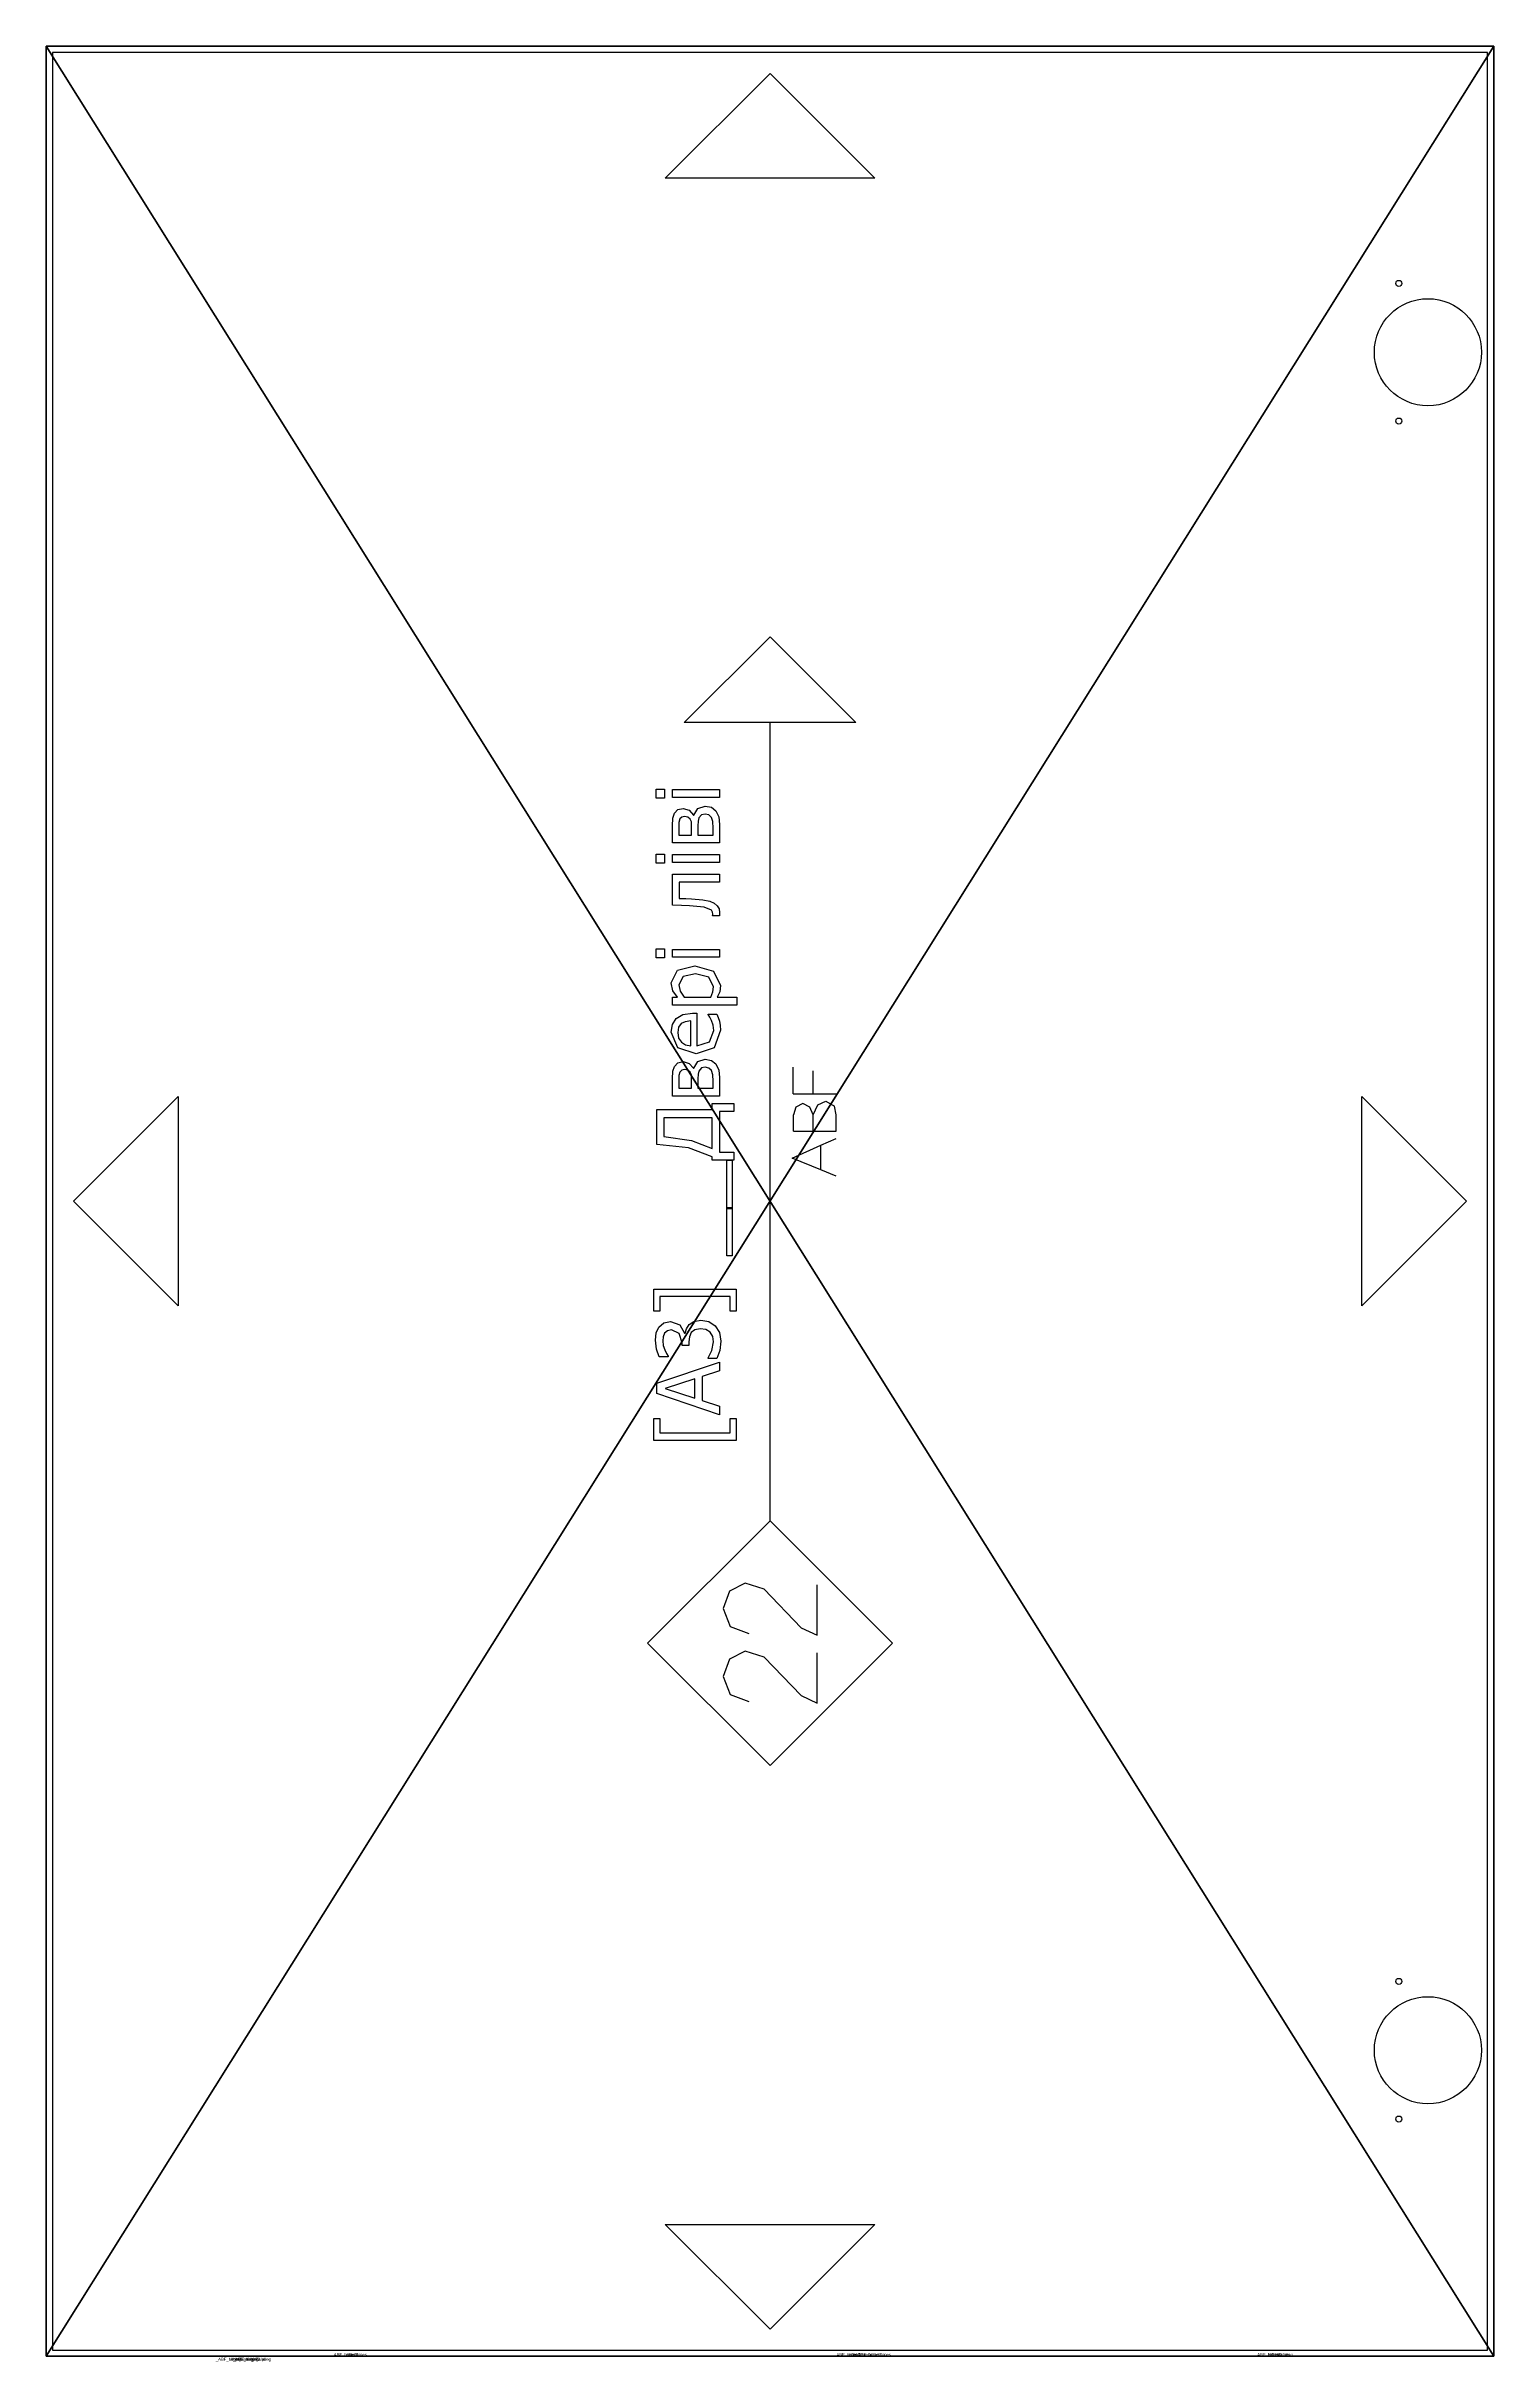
# Model space of a CAD drawing. Header units: millimetres. Extents: x -45532 to 18, y -11338 to 4436.
# Drawn here: x -7888 to -7415, y -2 to 755 of the extents above; entities that cross this region are included whole.
import ezdxf

# ---------------------------------------------------------------- set-up
doc = ezdxf.new("R2010")
doc.units = ezdxf.units.MM
doc.header["$LTSCALE"] = 25.4
doc.layers.get('0').update_dxf_attribs({"true_color": 0xffffff})
for name, color, linetype, true_color in [('ABF_cuttingLines', 134, 'Continuous', 0x009987), ('ABF_edgeBanding', 252, 'Continuous', 0x777799), ('ABF_Label', 190, 'Continuous', 0x9900ff), ('DEPTH13-ARTICLE96053', 36, 'Continuous', 0x664400), ('DEPTH3.0-ARTICLE46331', 134, 'Continuous', 0x009987)]:
    doc.layers.add(name, color=color, linetype=linetype, true_color=true_color)

# ---------------------------------------------------------------- blocks, each defined once
blk = doc.blocks.new('Group372#1')
at = {"layer": 'DEPTH13-ARTICLE96053', "color": 0}
blk.add_circle((21.5, 0), 17.5, dxfattribs=at)
at = {"layer": 'DEPTH3.0-ARTICLE46331', "color": 0}
for centre in [(31, 22.5), (31, -22.5)]:
    blk.add_circle(centre, 1, dxfattribs=at)
blk = doc.blocks.new('Group374#1')
at = {"layer": 'DEPTH13-ARTICLE96053', "color": 0}
blk.add_circle((21.5, 0), 17.5, dxfattribs=at)
at = {"layer": 'DEPTH3.0-ARTICLE46331', "color": 0}
for centre in [(31, 22.5), (31, -22.5)]:
    blk.add_circle(centre, 1, dxfattribs=at)
blk = doc.blocks.new('Group1098#1')
blk = doc.blocks.new('Group1716#1')
blk = doc.blocks.new('Group1717#1')
blk = doc.blocks.new('_____#84')
at = {"color": 0}
ref = blk.add_blockref('Group374#1', (894.95, 656.5, 18), dxfattribs=dict(at, rotation=180))
ref.add_attrib('Skp_GroupInstanceName', '_ABF_hingeCup', (0, 0), dxfattribs={"height": 1})
ref = blk.add_blockref('Group372#1', (894.95, 101.5, 18), dxfattribs=dict(at, rotation=180))
ref.add_attrib('Skp_GroupInstanceName', '_ABF_hingeCup', (0, 0), dxfattribs={"height": 1})
at = {"layer": 'ABF_cuttingLines', "color": 0}
ref = blk.add_blockref('Group1716#1', (0, 0, 18), dxfattribs=at)
ref.add_attrib('Skp_GroupInstanceName', '_ABF_cuttingLines', (0, 0), dxfattribs={"layer": '0', "height": 1})
at = {"layer": 'ABF_edgeBanding', "color": 0}
ref = blk.add_blockref('Group1717#1', (0, 0, 18), dxfattribs=at)
ref.add_attrib('Skp_GroupInstanceName', '_ABF_edgeBanding', (0, 0), dxfattribs={"layer": '0', "height": 1})
at = {"layer": 'ABF_Label', "color": 0}
ref = blk.add_blockref('Group1098#1', (658.45, 379, 18), dxfattribs=dict(at, xscale=1.574803149606299, yscale=1.574803149606299, rotation=90))
ref.add_attrib('Skp_GroupInstanceName', '_ABF_Label', (0, 0), dxfattribs={"layer": '0', "height": 1})
blk = doc.blocks.new('Group1145#1')
at = {"layer": 'ABF_Label', "color": 0}
for p, q in [((-49.64, 7.03), (-49.64, 24.09)), ((-49.64, 24.09), (-45.08, 24.09)), ((-45.08, 24.09), (-45.08, 22.84)), ((-22.82, 22.84), (-22.82, 24.09)), ((-22.82, 24.09), (-18.26, 24.09)), ((-18.26, 24.09), (-18.26, 7.03)), ((-45.08, 22.84), (-48.1, 22.84)), ((-48.1, 22.84), (-48.1, 8.29)), ((-44.31, 10.47), (-39.91, 23.51)), ((-38.89, 21.74), (-40.89, 15.59)), ((-39.91, 23.51), (-37.78, 23.51)), ((-36.87, 15.59), (-38.89, 21.74)), ((-37.78, 23.51), (-33.38, 10.47)), ((-32.26, 22.97), (-30.71, 23.53)), ((-32.26, 21.13), (-32.26, 22.97)), ((-32.15, 21.13), (-32.26, 21.13)), ((-31.6, 21.48), (-32.15, 21.13)), ((-30.87, 21.85), (-31.6, 21.48)), ((-29.94, 22.15), (-30.87, 21.85)), ((-30.71, 23.53), (-28.85, 23.78)), ((-28.99, 22.26), (-29.94, 22.15)), ((-28.13, 22.18), (-28.99, 22.26)), ((-28.85, 23.78), (-27.3, 23.6)), ((-27.4, 21.86), (-28.13, 22.18)), ((-27.45, 18.82), (-26.71, 20.45)), ((-26.91, 21.3), (-27.4, 21.86)), ((-27.3, 23.6), (-26.11, 23.04)), ((-26.71, 20.45), (-26.91, 21.3)), ((-26.11, 23.04), (-25.24, 22.03)), ((-24.94, 20.64), (-25.65, 18.74)), ((-25.24, 22.03), (-24.94, 20.64)), ((-19.79, 22.84), (-22.82, 22.84)), ((-19.79, 8.29), (-19.79, 22.84)), ((11.08, 16.9), (11.78, 23.51)), ((11.78, 23.51), (19.06, 23.51)), ((13.41, 22), (12.62, 16.26)), ((17.32, 22), (13.41, 22)), ((17.32, 12.01), (17.32, 22)), ((19.06, 23.51), (19.06, 12.01)), ((21.84, 10.47), (21.84, 20.25)), ((21.84, 20.25), (25.43, 20.25)), ((25.43, 20.25), (27, 20.18)), ((27, 20.18), (27.99, 19.85)), ((27.99, 19.85), (28.75, 19.1)), ((31.82, 19.11), (35.1, 20.52)), ((35.1, 20.52), (36.71, 20.26)), ((36.71, 20.26), (37.93, 19.44)), ((37.93, 19.44), (38.74, 18.06)), ((40.68, 6.86), (40.68, 20.25)), ((40.68, 20.25), (42.33, 20.25)), ((42.33, 20.25), (42.33, 19.23)), ((42.33, 19.23), (43.69, 20.15)), ((43.69, 20.15), (45.33, 20.52)), ((45.33, 20.52), (47.95, 19.19)), ((50.52, 21.89), (50.52, 23.6)), ((50.52, 23.6), (52.39, 23.6)), ((52.39, 21.89), (50.52, 21.89)), ((50.63, 10.47), (50.63, 20.25)), ((50.63, 20.25), (52.28, 20.25)), ((52.28, 20.25), (52.28, 10.47)), ((52.39, 23.6), (52.39, 21.89)), ((61.38, 18.38), (61.43, 20.25)), ((61.43, 20.25), (67.88, 20.25)), ((67.88, 20.25), (67.88, 10.47)), ((70.18, 21.89), (70.18, 23.6)), ((70.18, 23.6), (72.06, 23.6)), ((72.06, 21.89), (70.18, 21.89)), ((70.3, 10.47), (70.3, 20.25)), ((70.3, 20.25), (71.94, 20.25)), ((71.94, 20.25), (71.94, 10.47)), ((72.06, 23.6), (72.06, 21.89)), ((74.36, 10.47), (74.36, 20.25)), ((74.36, 20.25), (77.95, 20.25)), ((77.95, 20.25), (79.53, 20.18)), ((79.53, 20.18), (80.52, 19.85)), ((80.52, 19.85), (81.28, 19.1)), ((83.69, 21.89), (83.69, 23.6)), ((83.69, 23.6), (85.56, 23.6)), ((85.56, 21.89), (83.69, 21.89)), ((83.8, 10.47), (83.8, 20.25)), ((83.8, 20.25), (85.45, 20.25)), ((85.45, 20.25), (85.45, 10.47)), ((85.56, 23.6), (85.56, 21.89)), ((-40.89, 15.59), (-36.87, 15.59)), ((-29.95, 16.81), (-29.95, 18.26)), ((-29.95, 18.26), (-29.38, 18.26)), ((-29.21, 16.81), (-29.95, 16.81)), ((-29.38, 18.26), (-27.45, 18.82)), ((-28.12, 16.71), (-29.21, 16.81)), ((-27.25, 16.34), (-28.12, 16.71)), ((-25.65, 18.74), (-27.35, 17.71)), ((-27.35, 17.71), (-27.35, 17.59)), ((-27.35, 17.59), (-26.47, 17.32)), ((-26.67, 15.63), (-27.25, 16.34)), ((-26.47, 14.46), (-26.67, 15.63)), ((-26.65, 13.29), (-26.47, 14.46)), ((-26.47, 17.32), (-25.6, 16.75)), ((-25.6, 16.75), (-24.94, 15.78)), ((-24.94, 15.78), (-24.69, 14.34)), ((9.25, 12.01), (11.08, 16.9)), ((12.62, 16.26), (10.92, 12.01)), ((25.03, 18.94), (23.46, 18.94)), ((23.46, 18.94), (23.46, 16.26)), ((23.46, 16.26), (25.36, 16.26)), ((25.4, 14.98), (23.46, 14.98)), ((23.46, 14.98), (23.46, 11.78)), ((26.11, 18.91), (25.03, 18.94)), ((25.36, 16.26), (26.21, 16.31)), ((26.37, 14.94), (25.4, 14.98)), ((26.82, 18.71), (26.11, 18.91)), ((26.21, 16.31), (26.78, 16.55)), ((27.03, 14.76), (26.37, 14.94)), ((26.78, 16.55), (27.19, 17.03)), ((27.2, 18.32), (26.82, 18.71)), ((27.66, 14.22), (27.03, 14.76)), ((27.19, 17.03), (27.31, 17.74)), ((27.31, 17.74), (27.2, 18.32)), ((28.61, 16.74), (27.59, 15.88)), ((27.59, 15.88), (27.63, 15.82)), ((27.63, 15.82), (28.97, 15)), ((29, 18), (28.61, 16.74)), ((28.75, 19.1), (29, 18)), ((28.97, 15), (29.51, 13.43)), ((30.57, 15.3), (31.82, 19.11)), ((31.86, 11.56), (30.57, 15.3)), ((32.49, 17.54), (32.24, 16.45)), ((32.24, 16.45), (37.42, 16.45)), ((39.02, 15.19), (32.24, 15.19)), ((32.24, 15.19), (33.1, 12.58)), ((33.05, 18.39), (32.49, 17.54)), ((33.88, 18.97), (33.05, 18.39)), ((35, 19.16), (33.88, 18.97)), ((36.12, 18.97), (35, 19.16)), ((36.86, 18.41), (36.12, 18.97)), ((37.26, 17.6), (36.86, 18.41)), ((37.42, 16.45), (37.26, 17.6)), ((38.74, 18.06), (39.02, 16.08)), ((39.02, 16.08), (39.02, 15.19)), ((43.57, 18.64), (42.33, 17.84)), ((42.33, 17.84), (42.33, 12.3)), ((44.92, 18.95), (43.57, 18.64)), ((46.66, 18.03), (44.92, 18.95)), ((46.48, 12.69), (47.19, 15.43)), ((47.19, 15.43), (46.66, 18.03)), ((48.89, 15.62), (47.72, 11.72)), ((47.95, 19.19), (48.89, 15.62)), ((61.02, 13.68), (61.31, 16.68)), ((61.31, 16.68), (61.38, 18.38)), ((62.76, 16.26), (62.58, 13.95)), ((62.82, 17.47), (62.76, 16.26)), ((62.87, 18.87), (62.82, 17.47)), ((66.23, 18.87), (62.87, 18.87)), ((66.23, 10.47), (66.23, 18.87)), ((77.56, 18.94), (75.99, 18.94)), ((75.99, 18.94), (75.99, 16.26)), ((75.99, 16.26), (77.88, 16.26)), ((77.93, 14.98), (75.99, 14.98)), ((75.99, 14.98), (75.99, 11.78)), ((78.64, 18.91), (77.56, 18.94)), ((77.88, 16.26), (78.74, 16.31)), ((78.9, 14.94), (77.93, 14.98)), ((79.34, 18.71), (78.64, 18.91)), ((78.74, 16.31), (79.3, 16.55)), ((79.55, 14.76), (78.9, 14.94)), ((79.3, 16.55), (79.71, 17.03)), ((79.73, 18.32), (79.34, 18.71)), ((80.19, 14.22), (79.55, 14.76)), ((79.71, 17.03), (79.83, 17.74)), ((79.83, 17.74), (79.73, 18.32)), ((81.14, 16.74), (80.12, 15.88)), ((80.12, 15.88), (80.16, 15.82)), ((80.16, 15.82), (81.49, 15)), ((81.53, 18), (81.14, 16.74)), ((81.28, 19.1), (81.53, 18)), ((81.49, 15), (82.03, 13.43)), ((-98.61, 9.71), (-102.37, 8.3)), ((-95.01, 8.39), (-98.61, 9.71)), ((-84.53, 9.71), (-88.29, 8.3)), ((-80.92, 8.39), (-84.53, 9.71)), ((-42.56, 10.47), (-44.31, 10.47)), ((-41.38, 14.11), (-42.56, 10.47)), ((-36.39, 14.11), (-41.38, 14.11)), ((-35.21, 10.47), (-36.39, 14.11)), ((-33.38, 10.47), (-35.21, 10.47)), ((-32.62, 11), (-32.62, 12.85)), ((-32.62, 12.85), (-32.49, 12.85)), ((-31, 10.43), (-32.62, 11)), ((-32.49, 12.85), (-31.01, 12.08)), ((-31.01, 12.08), (-29.16, 11.71)), ((-29.05, 10.2), (-31, 10.43)), ((-29.16, 11.71), (-28.08, 11.88)), ((-27.22, 10.5), (-29.05, 10.2)), ((-28.08, 11.88), (-27.19, 12.44)), ((-25.85, 11.4), (-27.22, 10.5)), ((-27.19, 12.44), (-26.65, 13.29)), ((-24.99, 12.71), (-25.85, 11.4)), ((-24.69, 14.34), (-24.99, 12.71)), ((8.54, 7.51), (8.54, 12.01)), ((8.54, 12.01), (9.25, 12.01)), ((18.65, 10.5), (10.19, 10.5)), ((10.19, 10.5), (10.19, 7.51)), ((10.92, 12.01), (17.32, 12.01)), ((18.65, 7.51), (18.65, 10.5)), ((19.06, 12.01), (20.29, 12.01)), ((20.29, 12.01), (20.29, 7.51)), ((25.68, 10.47), (21.84, 10.47)), ((23.46, 11.78), (24.89, 11.78)), ((24.89, 11.78), (26.27, 11.85)), ((27.24, 10.63), (25.68, 10.47)), ((26.27, 11.85), (27.11, 12.13)), ((27.11, 12.13), (27.64, 12.66)), ((28.49, 11.25), (27.24, 10.63)), ((27.64, 12.66), (27.81, 13.42)), ((27.81, 13.42), (27.66, 14.22)), ((29.24, 12.17), (28.49, 11.25)), ((29.51, 13.43), (29.24, 12.17)), ((35.49, 10.24), (31.86, 11.56)), ((33.1, 12.58), (35.47, 11.68)), ((35.47, 11.68), (36.54, 11.8)), ((36.48, 10.31), (35.49, 10.24)), ((37.35, 10.51), (36.48, 10.31)), ((36.54, 11.8), (37.48, 12.11)), ((38.12, 10.78), (37.35, 10.51)), ((37.48, 12.11), (38.23, 12.5)), ((38.84, 11.06), (38.12, 10.78)), ((38.23, 12.5), (38.74, 12.86)), ((38.74, 12.86), (38.84, 12.86)), ((38.84, 12.86), (38.84, 11.06)), ((42.33, 12.3), (43.44, 11.87)), ((43.48, 10.44), (42.33, 10.96)), ((42.33, 10.96), (42.33, 6.86)), ((43.44, 11.87), (44.49, 11.75)), ((44.77, 10.27), (43.48, 10.44)), ((44.49, 11.75), (46.48, 12.69)), ((47.72, 11.72), (44.77, 10.27)), ((52.28, 10.47), (50.63, 10.47)), ((59.24, 10.47), (59.24, 11.9)), ((59.24, 11.9), (59.33, 11.9)), ((59.55, 10.46), (59.24, 10.47)), ((59.33, 11.9), (59.46, 11.89)), ((59.46, 11.89), (59.61, 11.89)), ((59.91, 10.45), (59.55, 10.46)), ((59.61, 11.89), (60.02, 11.95)), ((60.68, 10.58), (59.91, 10.45)), ((60.02, 11.95), (60.38, 12.17)), ((60.38, 12.17), (61.02, 13.68)), ((61.32, 10.97), (60.68, 10.58)), ((61.84, 11.56), (61.32, 10.97)), ((62.27, 12.46), (61.84, 11.56)), ((62.58, 13.95), (62.27, 12.46)), ((67.88, 10.47), (66.23, 10.47)), ((71.94, 10.47), (70.3, 10.47)), ((78.21, 10.47), (74.36, 10.47)), ((75.99, 11.78), (77.42, 11.78)), ((77.42, 11.78), (78.79, 11.85)), ((79.77, 10.63), (78.21, 10.47)), ((78.79, 11.85), (79.63, 12.13)), ((79.63, 12.13), (80.17, 12.66)), ((81.02, 11.25), (79.77, 10.63)), ((80.17, 12.66), (80.33, 13.42)), ((80.33, 13.42), (80.19, 14.22)), ((81.76, 12.17), (81.02, 11.25)), ((82.03, 13.43), (81.76, 12.17)), ((85.45, 10.47), (83.8, 10.47)), ((-102.37, 8.3), (-103.8, 4.4)), ((-93.36, 5.12), (-95.01, 8.39)), ((-94.63, 1.21), (-93.36, 5.12)), ((-88.29, 8.3), (-89.72, 4.4)), ((-79.28, 5.12), (-80.92, 8.39)), ((-80.54, 1.21), (-79.28, 5.12)), ((-45.08, 7.03), (-49.64, 7.03)), ((-48.1, 8.29), (-45.08, 8.29)), ((-45.08, 8.29), (-45.08, 7.03)), ((-22.82, 7.03), (-22.82, 8.29)), ((-22.82, 8.29), (-19.79, 8.29)), ((-18.26, 7.03), (-22.82, 7.03)), ((-11.34, 7.84), (-11.34, 8.98)), ((-11.34, 8.98), (-1.55, 8.98)), ((-1.55, 7.84), (-11.34, 7.84)), ((-1.55, 8.98), (-1.27, 8.98)), ((-1.55, 7.84), (-1.55, 8.98)), ((-1.55, 8.98), (8.52, 8.98)), ((-1.27, 7.84), (-1.55, 7.84)), ((8.52, 7.84), (-1.55, 7.84)), ((-1.27, 8.98), (-1.27, 7.84)), ((8.52, 8.98), (8.52, 7.84)), ((10.19, 7.51), (8.54, 7.51)), ((20.29, 7.51), (18.65, 7.51)), ((42.33, 6.86), (40.68, 6.86)), ((-94.63, 1.21), (-102.61, -6.47)), ((-80.54, 1.21), (-88.53, -6.47)), ((-66.33, 0), (99.35, 0)), ((6.49, -10.57), (8.95, -4.58)), ((8.95, -4.58), (11.61, -10.57)), ((22.27, -4.79), (22.27, -8.97)), ((22.27, -4.79), (27.81, -4.79)), ((-102.61, -6.47), (-104.18, -9.82)), ((-88.53, -6.47), (-90.09, -9.82)), ((14.53, -4.88), (17.96, -4.88)), ((14.53, -4.88), (14.53, -8.98)), ((14.53, -8.98), (14.53, -13.72)), ((14.53, -8.98), (17.96, -8.98)), ((19.51, -5.38), (17.96, -4.88)), ((17.96, -8.98), (19.55, -8.25)), ((17.96, -8.98), (20.04, -9.9)), ((20.29, -6.84), (19.51, -5.38)), ((19.55, -8.25), (20.29, -6.84)), ((22.27, -8.97), (27.09, -8.97)), ((22.27, -8.97), (22.27, -13.72)), ((-104.18, -9.82), (-93.7, -9.82)), ((-90.09, -9.82), (-79.62, -9.82)), ((5.21, -13.72), (6.49, -10.57)), ((6.49, -10.57), (11.61, -10.57)), ((11.61, -10.57), (13.01, -13.72)), ((14.53, -13.72), (17.96, -13.72)), ((17.96, -13.72), (19.76, -13.36)), ((20.74, -11.59), (19.76, -13.36)), ((20.04, -9.9), (20.74, -11.59))]:
    blk.add_line(p, q, dxfattribs=at)
for points in [[(-66.33, 0, 0), (-91.73, -25.4, 0), (-117.13, 0, 0), (-91.73, 25.4, 0), (-66.33, 0, 0)], [(99.35, 17.78, 0), (117.13, 0, 0), (99.35, -17.78, 0), (99.35, 17.78, 0)]]:
    blk.add_polyline3d(points, close=True, dxfattribs=at)
blk = doc.blocks.new('Group1718#1')
at = {"layer": 'ABF_cuttingLines', "color": 0}
blk.add_polyline3d([(-2599.18, 754.5, 0), (-2599.18, 3.5, 0), (-2130.18, 3.5, 0), (-2130.18, 754.5, 0), (-2599.18, 754.5, 0)], close=True, dxfattribs=at)
blk = doc.blocks.new('Group1719#1')
at = {"layer": 'ABF_edgeBanding', "color": 0}
for points in [[(-2364.68, 747.66, 0), (-2330.46, 713.43, 0), (-2398.9, 713.43, 0), (-2364.68, 747.66, 0)], [(-2592.33, 379, 0), (-2558.11, 413.22, 0), (-2558.11, 344.78, 0), (-2592.33, 379, 0)], [(-2137.02, 379, 0), (-2171.25, 344.78, 0), (-2171.25, 413.22, 0), (-2137.02, 379, 0)], [(-2364.68, 10.34, 0), (-2398.9, 44.57, 0), (-2330.46, 44.57, 0), (-2364.68, 10.34, 0)]]:
    blk.add_polyline3d(points, close=True, dxfattribs=at)
blk = doc.blocks.new('_____#85')
at = {"color": 0}
for p, q in [((-2128.18, 756.5), (-2601.18, 756.5)), ((-2601.18, 756.5), (-2601.18, 1.5)), ((-2128.18, 756.5, 18), (-2601.18, 756.5, 18)), ((-2601.18, 756.5, 18), (-2601.18, 1.5, 18)), ((-2128.18, 756.5), (-2601.18, 756.5)), ((-2601.18, 756.5), (-2601.18, 756.5, 18)), ((-2128.18, 756.5, 18), (-2601.18, 756.5, 18)), ((-2601.18, 756.5), (-2601.18, 1.5)), ((-2601.18, 756.5, 18), (-2601.18, 1.5, 18)), ((-2601.18, 756.5), (-2601.18, 756.5, 18)), ((-2128.18, 1.5), (-2128.18, 756.5)), ((-2128.18, 1.5, 18), (-2128.18, 756.5, 18)), ((-2128.18, 756.5), (-2128.18, 756.5, 18)), ((-2128.18, 1.5), (-2128.18, 756.5)), ((-2128.18, 756.5), (-2128.18, 756.5, 18)), ((-2128.18, 1.5, 18), (-2128.18, 756.5, 18)), ((-2601.18, 1.5), (-2128.18, 1.5)), ((-2601.18, 1.5, 18), (-2128.18, 1.5, 18)), ((-2601.18, 1.5), (-2601.18, 1.5, 18)), ((-2601.18, 1.5), (-2128.18, 1.5)), ((-2601.18, 1.5, 18), (-2128.18, 1.5, 18)), ((-2601.18, 1.5), (-2601.18, 1.5, 18)), ((-2128.18, 1.5), (-2128.18, 1.5, 18)), ((-2128.18, 1.5), (-2128.18, 1.5, 18))]:
    blk.add_line(p, q, dxfattribs=at)
at = {"color": 0, "rotation": 180}
for name, p in [('Group374#1', (-2128.18, 656.5, 18)), ('Group372#1', (-2128.18, 101.5, 18))]:
    blk.add_blockref(name, p, dxfattribs=at)
at = {"layer": 'ABF_cuttingLines', "color": 0}
blk.add_blockref('Group1718#1', (0, 0, 18), dxfattribs=at)
at = {"layer": 'ABF_edgeBanding', "color": 0}
blk.add_blockref('Group1719#1', (0, 0, 18), dxfattribs=at)
at = {"layer": 'ABF_Label', "color": 0, "xscale": 1.574803149606299, "yscale": 1.574803149606299, "rotation": 90}
blk.add_blockref('Group1145#1', (-2364.68, 379, 18), dxfattribs=at)
at = {"color": 0}
mesh = blk.add_polyface(dxfattribs=at)
corners = [(-2128.18, 756.5), (-2601.18, 1.5), (-2601.18, 756.5), (-2128.18, 1.5)]
mesh.append_faces([[corners[k] for k in face] for face in [(0, 1, 2), (1, 0, 3)]], dxfattribs={"vtx0": -1, "color": 0})
at = {"color": 7, "true_color": 0xffffff}
mesh = blk.add_polyface(dxfattribs=at)
corners = [(-2128.18, 1.5, 18), (-2601.18, 756.5, 18), (-2601.18, 1.5, 18), (-2128.18, 756.5, 18)]
mesh.append_faces([[corners[k] for k in face] for face in [(0, 1, 2), (1, 0, 3)]], dxfattribs={"vtx0": -1, "color": 7})
at = {"color": 0}
mesh = blk.add_polyface(dxfattribs=at)
corners = [(-2601.18, 756.5, 18), (-2128.18, 756.5), (-2601.18, 756.5), (-2128.18, 756.5, 18)]
mesh.append_faces([[corners[k] for k in face] for face in [(0, 1, 2), (1, 0, 3)]], dxfattribs={"vtx0": -1, "color": 0})
mesh = blk.add_polyface(dxfattribs=at)
corners = [(-2601.18, 756.5, 18), (-2601.18, 1.5), (-2601.18, 1.5, 18), (-2601.18, 756.5)]
mesh.append_faces([[corners[k] for k in face] for face in [(0, 1, 2), (1, 0, 3)]], dxfattribs={"vtx0": -1, "color": 0})
mesh = blk.add_polyface(dxfattribs=at)
corners = [(-2128.18, 756.5), (-2128.18, 1.5, 18), (-2128.18, 1.5), (-2128.18, 756.5, 18)]
mesh.append_faces([[corners[k] for k in face] for face in [(0, 1, 2), (1, 0, 3)]], dxfattribs={"vtx0": -1, "color": 0})
mesh = blk.add_polyface(dxfattribs=at)
corners = [(-2128.18, 1.5, 18), (-2601.18, 1.5), (-2128.18, 1.5), (-2601.18, 1.5, 18)]
mesh.append_faces([[corners[k] for k in face] for face in [(0, 1, 2), (1, 0, 3)]], dxfattribs={"vtx0": -1, "color": 0})
blk = doc.blocks.new('Group1133#1')
blk = doc.blocks.new('Group1722#1')
blk = doc.blocks.new('Group1723#1')
blk = doc.blocks.new('_____#87')
at = {"color": 0}
ref = blk.add_blockref('Group374#1', (-548.38, 656.5, 18), dxfattribs=dict(at, rotation=180))
ref.add_attrib('Skp_GroupInstanceName', '_ABF_hingeCup', (0, 0), dxfattribs={"height": 1})
ref = blk.add_blockref('Group372#1', (-548.38, 101.5, 18), dxfattribs=dict(at, rotation=180))
ref.add_attrib('Skp_GroupInstanceName', '_ABF_hingeCup', (0, 0), dxfattribs={"height": 1})
at = {"layer": 'ABF_cuttingLines', "color": 0}
ref = blk.add_blockref('Group1722#1', (0, 0, 18), dxfattribs=at)
ref.add_attrib('Skp_GroupInstanceName', '_ABF_cuttingLines', (0, 0), dxfattribs={"layer": '0', "height": 1})
at = {"layer": 'ABF_edgeBanding', "color": 0}
ref = blk.add_blockref('Group1723#1', (0, 0, 18), dxfattribs=at)
ref.add_attrib('Skp_GroupInstanceName', '_ABF_edgeBanding', (0, 0), dxfattribs={"layer": '0', "height": 1})
at = {"layer": 'ABF_Label', "color": 0}
ref = blk.add_blockref('Group1133#1', (-784.88, 379, 18), dxfattribs=dict(at, xscale=1.574803149606299, yscale=1.574803149606299, rotation=90))
ref.add_attrib('Skp_GroupInstanceName', '_ABF_Label', (0, 0), dxfattribs={"layer": '0', "height": 1})
blk = doc.blocks.new('Group586#2')
blk = doc.blocks.new('Group588#2')
blk = doc.blocks.new('Group590#1')
blk = doc.blocks.new('Group592#1')
blk = doc.blocks.new('Group594#1')
blk = doc.blocks.new('Group1165#1')
blk = doc.blocks.new('Group1724#1')
blk = doc.blocks.new('Group1725#1')
blk = doc.blocks.new('_____#88')
at = {"color": 0}
ref = blk.add_blockref('Group594#1', (-1843.97, 1997, 18), dxfattribs=dict(at, rotation=180))
ref.add_attrib('Skp_GroupInstanceName', '_ABF_hingeCup', (0, 0), dxfattribs={"height": 1})
ref = blk.add_blockref('Group592#1', (-1843.97, 1522.75, 18), dxfattribs=dict(at, rotation=180))
ref.add_attrib('Skp_GroupInstanceName', '_ABF_hingeCup', (0, 0), dxfattribs={"height": 1})
ref = blk.add_blockref('Group590#1', (-1843.97, 1048.5, 18), dxfattribs=dict(at, rotation=180))
ref.add_attrib('Skp_GroupInstanceName', '_ABF_hingeCup', (0, 0), dxfattribs={"height": 1})
ref = blk.add_blockref('Group588#2', (-1843.97, 574.25, 18), dxfattribs=dict(at, rotation=180))
ref.add_attrib('Skp_GroupInstanceName', '_ABF_hingeCup', (0, 0), dxfattribs={"height": 1})
ref = blk.add_blockref('Group586#2', (-1843.97, 100, 18), dxfattribs=dict(at, rotation=180))
ref.add_attrib('Skp_GroupInstanceName', '_ABF_hingeCup', (0, 0), dxfattribs={"height": 1})
at = {"layer": 'ABF_cuttingLines', "color": 0}
ref = blk.add_blockref('Group1724#1', (0, 0, 18), dxfattribs=at)
ref.add_attrib('Skp_GroupInstanceName', '_ABF_cuttingLines', (0, 0), dxfattribs={"layer": '0', "height": 1})
at = {"layer": 'ABF_edgeBanding', "color": 0}
ref = blk.add_blockref('Group1725#1', (0, 0, 18), dxfattribs=at)
ref.add_attrib('Skp_GroupInstanceName', '_ABF_edgeBanding', (0, 0), dxfattribs={"layer": '0', "height": 1})
at = {"layer": 'ABF_Label', "color": 0}
ref = blk.add_blockref('Group1165#1', (-1607.47, 1048.5, 18), dxfattribs=dict(at, xscale=1.574803149606299, yscale=1.574803149606299, rotation=90))
ref.add_attrib('Skp_GroupInstanceName', '_ABF_Label', (0, 0), dxfattribs={"layer": '0', "height": 1})
blk = doc.blocks.new('Group153#1')
blk = doc.blocks.new('Group155#1')
blk = doc.blocks.new('Group157#1')
blk = doc.blocks.new('Group159#1')
blk = doc.blocks.new('Group161#1')
blk = doc.blocks.new('Group1183#1')
blk = doc.blocks.new('Group1728#1')
blk = doc.blocks.new('_____#90')
at = {"color": 0}
ref = blk.add_blockref('Group153#1', (-2206.45, 1997, 18), dxfattribs=dict(at, rotation=180))
ref.add_attrib('Skp_GroupInstanceName', '_ABF_hingeCup', (0, 0), dxfattribs={"height": 1})
ref = blk.add_blockref('Group155#1', (-2206.45, 1522.75, 18), dxfattribs=dict(at, rotation=180))
ref.add_attrib('Skp_GroupInstanceName', '_ABF_hingeCup', (0, 0), dxfattribs={"height": 1})
ref = blk.add_blockref('Group157#1', (-2206.45, 1048.5, 18), dxfattribs=dict(at, rotation=180))
ref.add_attrib('Skp_GroupInstanceName', '_ABF_hingeCup', (0, 0), dxfattribs={"height": 1})
ref = blk.add_blockref('Group159#1', (-2206.45, 574.25, 18), dxfattribs=dict(at, rotation=180))
ref.add_attrib('Skp_GroupInstanceName', '_ABF_hingeCup', (0, 0), dxfattribs={"height": 1})
ref = blk.add_blockref('Group161#1', (-2206.45, 100, 18), dxfattribs=dict(at, rotation=180))
ref.add_attrib('Skp_GroupInstanceName', '_ABF_hingeCup', (0, 0), dxfattribs={"height": 1})
at = {"layer": 'ABF_cuttingLines', "color": 0}
ref = blk.add_blockref('Group1728#1', (0, 0, 18), dxfattribs=at)
ref.add_attrib('Skp_GroupInstanceName', '_ABF_cuttingLines', (0, 0), dxfattribs={"layer": '0', "height": 1})
at = {"layer": 'ABF_Label', "color": 0}
ref = blk.add_blockref('Group1183#1', (-2442.95, 1048.5, 18), dxfattribs=dict(at, xscale=1.574803149606299, yscale=1.574803149606299, rotation=90))
ref.add_attrib('Skp_GroupInstanceName', '_ABF_Label', (0, 0), dxfattribs={"layer": '0', "height": 1})
blk = doc.blocks.new('Group165#1')
blk = doc.blocks.new('Group167#1')
blk = doc.blocks.new('Group169#1')
blk = doc.blocks.new('Group171#1')
blk = doc.blocks.new('Group173#1')
blk = doc.blocks.new('Group1172#1')
blk = doc.blocks.new('Group1729#1')
blk = doc.blocks.new('_____#91')
at = {"color": 0}
ref = blk.add_blockref('Group173#1', (-3155.45, 1997, 18), dxfattribs=dict(at, rotation=180))
ref.add_attrib('Skp_GroupInstanceName', '_ABF_hingeCup', (0, 0), dxfattribs={"height": 1})
ref = blk.add_blockref('Group171#1', (-3155.45, 1522.75, 18), dxfattribs=dict(at, rotation=180))
ref.add_attrib('Skp_GroupInstanceName', '_ABF_hingeCup', (0, 0), dxfattribs={"height": 1})
ref = blk.add_blockref('Group169#1', (-3155.45, 1048.5, 18), dxfattribs=dict(at, rotation=180))
ref.add_attrib('Skp_GroupInstanceName', '_ABF_hingeCup', (0, 0), dxfattribs={"height": 1})
ref = blk.add_blockref('Group167#1', (-3155.45, 574.25, 18), dxfattribs=dict(at, rotation=180))
ref.add_attrib('Skp_GroupInstanceName', '_ABF_hingeCup', (0, 0), dxfattribs={"height": 1})
ref = blk.add_blockref('Group165#1', (-3155.45, 100, 18), dxfattribs=dict(at, rotation=180))
ref.add_attrib('Skp_GroupInstanceName', '_ABF_hingeCup', (0, 0), dxfattribs={"height": 1})
at = {"layer": 'ABF_cuttingLines', "color": 0}
ref = blk.add_blockref('Group1729#1', (0, 0, 18), dxfattribs=at)
ref.add_attrib('Skp_GroupInstanceName', '_ABF_cuttingLines', (0, 0), dxfattribs={"layer": '0', "height": 1})
at = {"layer": 'ABF_Label', "color": 0}
ref = blk.add_blockref('Group1172#1', (-2918.95, 1048.5, 18), dxfattribs=dict(at, xscale=1.574803149606299, yscale=1.574803149606299, rotation=90))
ref.add_attrib('Skp_GroupInstanceName', '_ABF_Label', (0, 0), dxfattribs={"layer": '0', "height": 1})
blk = doc.blocks.new('Group179#1')
blk = doc.blocks.new('Group181#1')
blk = doc.blocks.new('Group183#1')
blk = doc.blocks.new('Group185#1')
blk = doc.blocks.new('Group187#1')
blk = doc.blocks.new('Group1191#1')
blk = doc.blocks.new('Group1731#1')
blk = doc.blocks.new('_____#93')
at = {"color": 0}
ref = blk.add_blockref('Group179#1', (-3484.18, 1997, 18), dxfattribs=dict(at, rotation=180))
ref.add_attrib('Skp_GroupInstanceName', '_ABF_hingeCup', (0, 0), dxfattribs={"height": 1})
ref = blk.add_blockref('Group181#1', (-3484.18, 1522.75, 18), dxfattribs=dict(at, rotation=180))
ref.add_attrib('Skp_GroupInstanceName', '_ABF_hingeCup', (0, 0), dxfattribs={"height": 1})
ref = blk.add_blockref('Group183#1', (-3484.18, 1048.5, 18), dxfattribs=dict(at, rotation=180))
ref.add_attrib('Skp_GroupInstanceName', '_ABF_hingeCup', (0, 0), dxfattribs={"height": 1})
ref = blk.add_blockref('Group185#1', (-3484.18, 574.25, 18), dxfattribs=dict(at, rotation=180))
ref.add_attrib('Skp_GroupInstanceName', '_ABF_hingeCup', (0, 0), dxfattribs={"height": 1})
ref = blk.add_blockref('Group187#1', (-3484.18, 100, 18), dxfattribs=dict(at, rotation=180))
ref.add_attrib('Skp_GroupInstanceName', '_ABF_hingeCup', (0, 0), dxfattribs={"height": 1})
at = {"layer": 'ABF_cuttingLines', "color": 0}
ref = blk.add_blockref('Group1731#1', (0, 0, 18), dxfattribs=at)
ref.add_attrib('Skp_GroupInstanceName', '_ABF_cuttingLines', (0, 0), dxfattribs={"layer": '0', "height": 1})
at = {"layer": 'ABF_Label', "color": 0}
ref = blk.add_blockref('Group1191#1', (-3720.68, 1048.5, 18), dxfattribs=dict(at, xscale=1.574803149606299, yscale=1.574803149606299, rotation=90))
ref.add_attrib('Skp_GroupInstanceName', '_ABF_Label', (0, 0), dxfattribs={"layer": '0', "height": 1})
blk = doc.blocks.new('_201238___._KRONOSPAN_5981_PD__NEW_2800207018_THICKNESS_18')
at = {"color": 0}
for name, p in [('_____#93', (-7794.82, 0)), ('_____#91', (-7630.55, 0)), ('_____#90', (-7623.55, 0)), ('_____#88', (-7493.03, 0)), ('_____#87', (-7832.62, -1.5)), ('_____#85', (-5286.82, -1.5)), ('_____#84', (-7826.95, -1.5))]:
    blk.add_blockref(name, p, dxfattribs=at)

msp = doc.modelspace()

# ---------------------------------------------------------------- block references
at = {"color": 0}
msp.add_blockref('_201238___._KRONOSPAN_5981_PD__NEW_2800207018_THICKNESS_18', (0, 0), dxfattribs=at)

doc.saveas('drawing.dxf')
